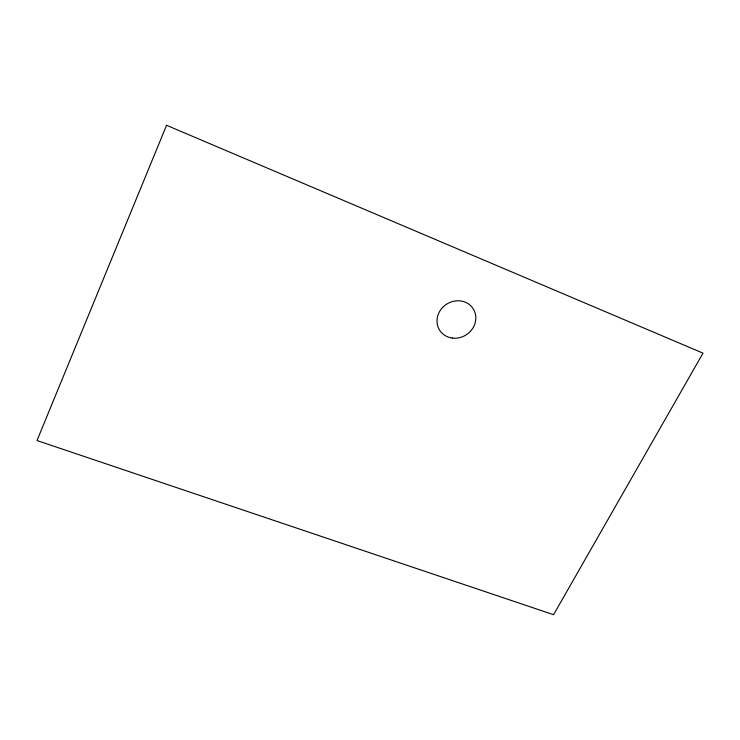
<?xml version="1.0" encoding="UTF-8"?>
<svg xmlns="http://www.w3.org/2000/svg" width="740" height="740" viewBox="0 0 740 740"><rect width="100%" height="100%" fill="white"/><g stroke="black" fill="none" stroke-linecap="round" stroke-linejoin="round"><path stroke-width="1.11" d="M166.556 125.291L37 440.55L553.566 614.709L703 353.147L166.556 125.291M452.316 338.078A19.915 18.204 -33.2 0 0 474.895 312.317A19.915 18.204 -33.2 0 0 442.011 308.118A19.915 18.204 -33.2 0 0 452.316 338.078"/></g></svg>
